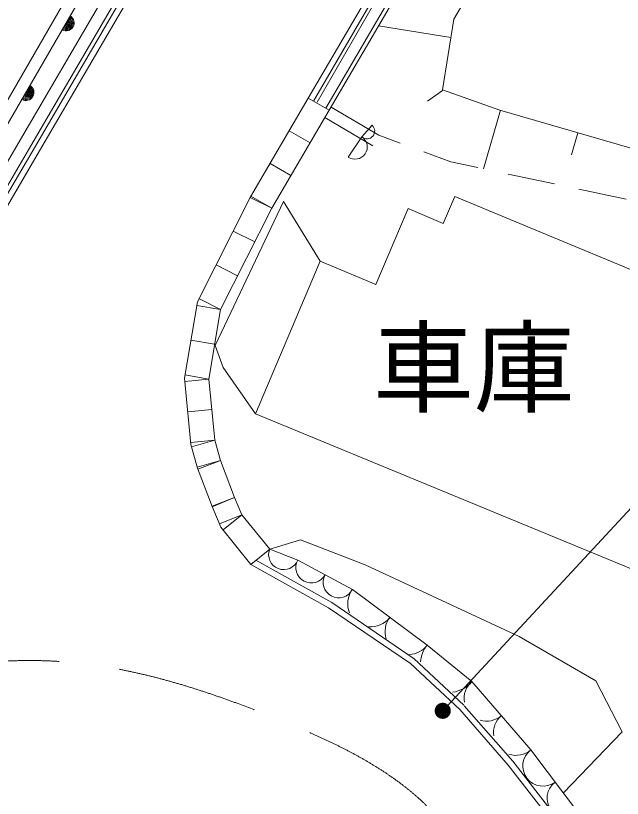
# Model space of a CAD drawing. Units: millimetres, scale not verified. Extents: x 40000 to 680000, y 20000 to 380000.
# Drawn here: x 406963 to 422020, y 296030 to 315458 of the extents above; entities that cross this region are included whole.
import ezdxf
from ezdxf.enums import TextEntityAlignment as Align

# ---------------------------------------------------------------- set-up
doc = ezdxf.new("R2010")
doc.units = ezdxf.units.MM
doc.header["$LTSCALE"] = 1000
doc.linetypes.add('CHAIN', pattern=[18.5, 12, -1.5, 3.5, -1.5])
for name, color, linetype, lineweight in [('M-BGD', 7, 'Continuous', 13), ('M-BMK', 2, 'CHAIN', 13), ('M-STR-HTXT', 7, 'Continuous', 13), ('M-STR-STRC', 7, 'Continuous', 13)]:
    doc.layers.add(name, color=color, linetype=linetype, lineweight=lineweight)
doc.styles.add('ＭＳ ゴシック', font='')
doc.styles.get('ＭＳ ゴシック').set_extended_font_data('MS Gothic')

# ---------------------------------------------------------------- blocks, each defined once
blk = doc.blocks.new('filled_dot')
at = {"color": 0, "linetype": 'Continuous', "lineweight": -2, "const_width": 1.25}
blk.add_lwpolyline([(-0.625, 0, 1), (0.625, 0, 1)], format="xyb", close=True, dxfattribs=at)

msp = doc.modelspace()

# ---------------------------------------------------------------- linework, layer by layer
at = {"layer": 'M-BGD'}
for p, q in [((414658, 313162), (419939, 322187)), ((414744, 313112), (420041, 322164)), ((406458, 312839), (411451, 321473)), ((406717, 312689), (411711, 321323)), ((406717, 312689), (411711, 321323)), ((407024, 312283), (412140, 321044)), ((407283, 312131), (412399, 320893)), ((407369, 312081), (412486, 320843)), ((407498, 312005), (412615, 320767)), ((407498, 312005), (412615, 320767)), ((407498, 312005), (412615, 320767)), ((414226, 313414), (418326, 320438)), ((414355, 313339), (418455, 320363)), ((414447, 313312), (418526, 320382)), ((417837, 315367), (420738, 320413)), ((417560, 313619), (417837, 315367)), ((415967, 315202), (417766, 314918)), ((417184, 313336), (417557, 313598)), ((418977, 313114), (417560, 313619)), ((414226, 313414), (412794, 310963)), ((414226, 313414), (414744, 313112)), ((415977, 312488), (414790, 313190)), ((414744, 313112), (413321, 310676)), ((418996, 313108), (418576, 311659)), ((426420, 310955), (418977, 313114)), ((415825, 312230), (414639, 312931)), ((413752, 312602), (414270, 312300)), ((415557, 312450), (415809, 312736)), ((415214, 311949), (415557, 312450)), ((416509, 312293), (415977, 312488)), ((420917, 312551), (420759, 312004)), ((403366, 306039), (407024, 312283)), ((403625, 305888), (407283, 312131)), ((403711, 305837), (407369, 312081)), ((417760, 311833), (417090, 312079)), ((403841, 305762), (407498, 312005)), ((403841, 305762), (407498, 312005)), ((403841, 305762), (407498, 312005)), ((418432, 311689), (417760, 311833)), ((413277, 311790), (413795, 311488)), ((420333, 311283), (419190, 311527)), ((422114, 310902), (420936, 311154)), ((412794, 310963), (411472, 308357)), ((411913, 307273), (413607, 310845)), ((412786, 310947), (413321, 310676)), ((412803, 310979), (413321, 310676)), ((413607, 310845), (414521, 309368)), ((417577, 310299), (417861, 310971)), ((417861, 310971), (428358, 306595)), ((413321, 310676), (412048, 308167)), ((415902, 308782), (416702, 310669)), ((416702, 310669), (417577, 310299)), ((412362, 310111), (412897, 309840)), ((412913, 305575), (414521, 309368)), ((414521, 309368), (415902, 308782)), ((411937, 309275), (412472, 309003)), ((411472, 308357), (411151, 306460)), ((411513, 308439), (412048, 308167)), ((411457, 308267), (412048, 308167)), ((412048, 308167), (411756, 306439)), ((411310, 307403), (411902, 307303)), ((412112, 306725), (411913, 307273)), ((412913, 305575), (412112, 306725)), ((411151, 306460), (411312, 304810)), ((411158, 306380), (411756, 306439)), ((411164, 306539), (411756, 306439)), ((411756, 306439), (411904, 304922)), ((411233, 305622), (411830, 305680)), ((423351, 301271), (412913, 305575)), ((411307, 304864), (411904, 304922)), ((411327, 304758), (411904, 304922)), ((411904, 304922), (412048, 304416)), ((411312, 304810), (411478, 304227)), ((411471, 304252), (412048, 304416)), ((411487, 304203), (412048, 304416)), ((412048, 304416), (412398, 303496)), ((411478, 304227), (411841, 303274)), ((411837, 303282), (412398, 303496)), ((411844, 303265), (412398, 303496)), ((412398, 303496), (412575, 303071)), ((411841, 303274), (412054, 302760)), ((412021, 302841), (412575, 303071)), ((412109, 302693), (412575, 303071)), ((412575, 303071), (413268, 302217)), ((412054, 302760), (412802, 301839)), ((413268, 302217), (414034, 302451)), ((414034, 302451), (415641, 301829)), ((412802, 301839), (413268, 302217)), ((413268, 302217), (413964, 301944)), ((412927, 301941), (414806, 300890)), ((413964, 301944), (415319, 301211)), ((412802, 301839), (414727, 300763)), ((415641, 301829), (419462, 300051)), ((415319, 301211), (417172, 299831)), ((414727, 300763), (416763, 299377)), ((414806, 300890), (416857, 299494)), ((419462, 300051), (421363, 298946)), ((417172, 299831), (418287, 298930)), ((416857, 299494), (418087, 298341)), ((416763, 299377), (417984, 298232)), ((418287, 298930), (419746, 297233)), ((421363, 298946), (422012, 297681)), ((417984, 298232), (419185, 296858)), ((418097, 298330), (419300, 296954)), ((422012, 297681), (420562, 296168)), ((419746, 297233), (421561, 294840)), ((419185, 296858), (420293, 295436)), ((419300, 296954), (420420, 295518))]:
    msp.add_line(p, q, dxfattribs=at)
for centre, radius, start, end in [((408215, 315279), 200, 239.955, 59.955), ((408215, 315279), 200, 239.955, 59.955), ((408215, 315279), 175, 239.955, 59.955), ((408215, 315279), 150, 239.955, 59.955), ((408215, 315279), 125, 239.955, 59.955), ((408215, 315279), 100, 239.955, 59.955), ((408215, 315279), 75, 239.955, 59.955), ((408215, 315279), 50, 239.955, 59.955), ((408215, 315279), 25, 239.955, 59.955), ((407217, 313552), 200, 239.955, 59.955), ((407217, 313552), 200, 239.955, 59.955), ((407217, 313552), 175, 239.955, 59.955), ((407217, 313552), 150, 239.955, 59.955), ((407217, 313552), 125, 239.955, 59.955), ((407217, 313552), 100, 239.955, 59.955), ((407217, 313552), 75, 239.955, 59.955), ((407217, 313552), 50, 239.955, 59.955), ((407217, 313552), 25, 239.955, 59.955), ((415683, 312593), 191, 228.5704, 48.5704), ((415385, 312199), 304, 235.6104, 55.6103), ((413616, 302081), 374, 158.6483, 338.6483), ((414303, 301761), 385, 151.5439, 331.5439), ((414980, 301394), 385, 151.5439, 331.5439), ((415782, 300866), 578, 143.3351, 203.2309), ((415782, 300866), 578, 263.6966, 323.3351), ((416709, 300176), 578, 143.3351, 198.8293), ((416709, 300176), 578, 272.746, 323.3351), ((417730, 299380), 717, 141.0682, 176.8526), ((417730, 299380), 717, 276.0893, 321.0682), ((418652, 298506), 560, 130.6749, 189.4169), ((418652, 298506), 560, 252.9525, 310.6749), ((419381, 297657), 560, 130.6749, 188.0727), ((419381, 297657), 560, 251.869, 310.6749), ((420048, 296834), 500, 127.1889, 307.1889), ((420653, 296036), 500, 127.1889, 307.1889)]:
    msp.add_arc(centre, radius, start, end, dxfattribs=at)
at = {"layer": 'M-BMK'}
msp.add_open_spline([(397510, 294534), (398623, 295548), (399736, 296562), (400984, 297403), (402051, 298122), (403216, 298715), (404458, 299065), (405536, 299369), (406671, 299490), (407781, 299442), (409719, 299360), (411577, 298763), (413445, 298008), (415018, 297371), (416599, 296620), (417598, 295364), (418140, 294683), (418511, 293853), (418882, 293023)], degree=3, knots=[0, 0, 0, 0, 1, 1, 1, 2, 2, 2, 3, 3, 3, 4, 4, 4, 5, 5, 5, 6, 6, 6, 6], dxfattribs=at)
at = {"layer": 'M-STR-STRC'}
msp.add_line((417562, 298203), (436280, 318381), dxfattribs=at)

# ---------------------------------------------------------------- block references
at = {"layer": 'M-STR-STRC', "xscale": 160, "yscale": 160, "rotation": 47.1}
msp.add_blockref('filled_dot', (417562, 298203), dxfattribs=at)

# ---------------------------------------------------------------- texts
at = {"layer": 'M-STR-HTXT', "style": 'ＭＳ ゴシック'}
msp.add_text('車庫', height=1833, dxfattribs=at).set_placement((415833, 305258), align=Align.BOTTOM_LEFT)

doc.saveas('drawing.dxf')
